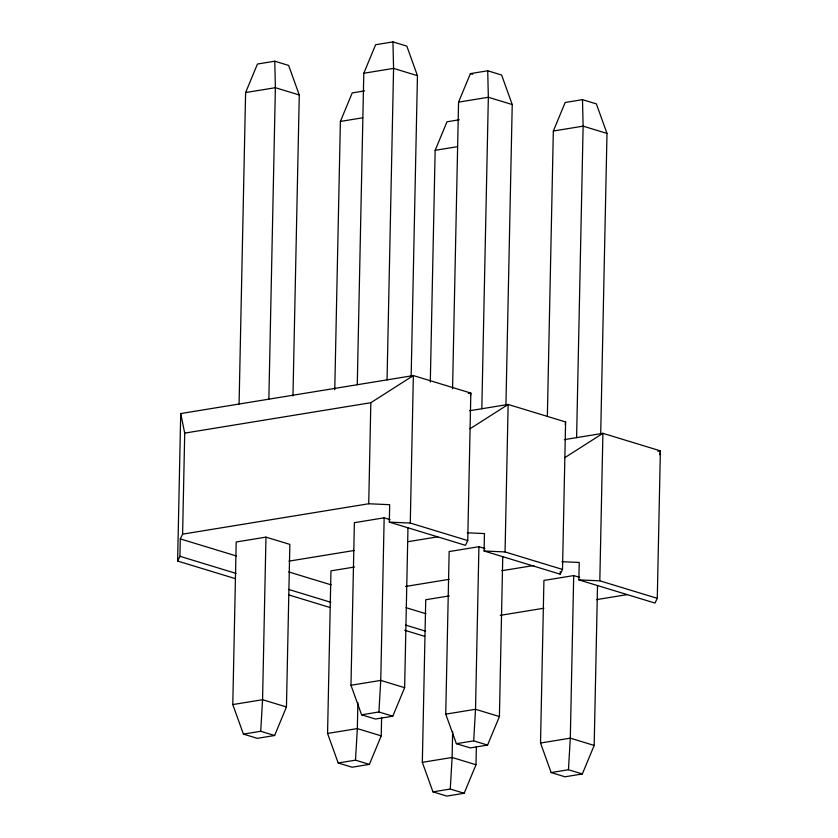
<?xml version="1.0" encoding="UTF-8"?>
<svg xmlns="http://www.w3.org/2000/svg" width="838" height="838" viewBox="0 0 838 838"><rect width="100%" height="100%" fill="white"/><g stroke="black" fill="none" stroke-linecap="round" stroke-linejoin="round"><path stroke-width="1.26" d="M177.625 561.051L180.715 413.563L413.364 375.571L470.83 393.074L467.74 540.562L465.436 545.308L389.314 522.116L389.68 504.696L368.72 503.753L182.6 534.152L180.296 538.897L179.929 556.306L177.625 561.051L235.09 578.566M182.6 534.152L184.716 433.11L180.715 413.563M232.786 704.569L236.201 541.987L265.971 537.127L289.854 544.396L286.449 706.979L274.613 735.513L257.297 738.341L243.418 734.109L232.786 704.569L262.566 699.709L286.449 706.979M239.081 404.063L245.607 92.557L257.455 64.034L274.759 61.205L288.639 65.437L299.271 94.977L292.965 396.007M265.971 537.127L262.566 699.709L260.723 731.281L274.613 735.513M268.862 399.202L275.388 87.697L274.759 61.205M381.604 717.653L381.217 735.869L369.38 764.392L352.065 767.22L338.185 762.989L327.564 733.449L330.968 570.867L354.547 567.012M334.76 389.754L340.385 121.437L352.222 92.913L364.593 90.892M407.98 527.699L404.639 687.684L392.792 716.207L375.476 719.035L361.597 714.804L350.975 685.264L354.38 522.682L384.16 517.821L390.131 519.633M357.271 384.768L363.797 73.252L375.634 44.728L392.949 41.9L406.828 46.132L417.45 75.671L411.144 376.702M357.889 702.569L357.344 728.589L355.501 760.16L369.38 764.392M368.72 503.753L370.836 402.711L413.364 375.571L410.274 523.059L467.74 540.562M384.16 517.821L380.756 680.404L378.912 711.975L392.792 716.207M387.051 379.897L393.577 68.391L392.949 41.9M476.372 746.532L475.994 764.748L464.147 793.272L446.843 796.1L432.963 791.868L422.331 762.329L425.735 599.746L449.315 595.902M430.303 381.992L435.152 150.316L447 121.793L459.36 119.771M502.758 556.579L499.406 716.563L487.569 745.087L470.254 747.915L456.375 743.683L445.743 714.144L449.158 551.561L478.927 546.701L484.898 548.523M452.562 388.78L458.564 102.131L470.411 73.608L487.716 70.78L501.606 75.011L512.228 104.551L505.922 405.582M452.656 731.459L452.111 757.468L450.268 789.04L464.147 793.272M478.927 546.701L475.523 709.283L473.68 740.855L487.569 745.087M481.819 408.776L488.345 97.271L487.716 70.78M469.573 410.746L508.142 404.45L565.598 421.954L562.508 569.442L560.203 574.187L484.092 550.995L484.458 533.576L467.195 532.8M562.508 569.442L505.052 551.938L508.142 404.45L469.971 428.815M597.525 585.458L594.173 745.443L582.337 773.966L565.022 776.795L551.142 772.563L540.52 743.023L543.925 580.441L573.705 575.58L579.676 577.403M547.361 416.35L553.342 131.021L565.179 102.487L582.494 99.659L596.373 103.891L606.995 133.431L600.689 434.461M560.203 574.187L560.255 571.694M573.705 575.58L570.301 738.163L568.457 769.734L582.337 773.966M576.596 437.656L583.122 126.15L582.494 99.659M564.351 439.625L602.91 433.33L660.375 450.844L657.285 598.322L654.981 603.067L578.859 579.875L579.226 562.455L561.963 561.68M657.285 598.322L599.819 580.818L602.91 433.33L564.739 457.695M470.474 395.641L470.83 393.074L468.253 393.493M565.252 424.531L565.598 421.954M659.852 454.688L660.375 450.844L657.799 451.263M245.607 92.557L275.388 87.697L299.271 94.977M363.797 73.252L393.577 68.391L417.45 75.671M340.385 121.437L362.718 117.791M458.564 102.131L488.345 97.271L512.228 104.551M435.152 150.316L457.485 146.671M553.342 131.021L583.122 126.15L606.995 133.431M184.716 433.11L370.836 402.711M288.932 561.146L354.39 550.451M408.295 541.641L437.824 536.823M405.519 586.464L449.158 579.33M501.784 570.73L533.879 565.493M500.296 615.343L543.935 608.21M596.562 599.62L627.369 594.582M350.975 685.264L380.756 680.404L404.639 687.684M243.418 734.109L260.723 731.281M361.597 714.804L378.912 711.975M327.564 733.449L357.344 728.589L381.217 735.869M445.743 714.144L475.523 709.283L499.406 716.563M338.185 762.989L355.501 760.16M456.375 743.683L473.68 740.855M422.331 762.329L452.111 757.468L475.994 764.748M540.52 743.023L570.301 738.163L594.173 745.443M432.963 791.868L450.268 789.04M551.142 772.563L568.457 769.734M389.314 522.116L410.274 523.059M484.092 550.995L505.052 551.938M578.859 579.875L599.819 580.818M470.411 73.608L472.726 74.31M180.296 538.897L236.452 556.003M288.796 571.956L331.22 584.882M406.032 607.676L425.997 613.762M179.929 556.306L236.086 573.422M288.429 589.376L330.853 602.302M405.665 625.096L425.631 631.182M288.639 594.886L329.858 607.445M404.649 630.239L424.636 636.325"/></g></svg>
